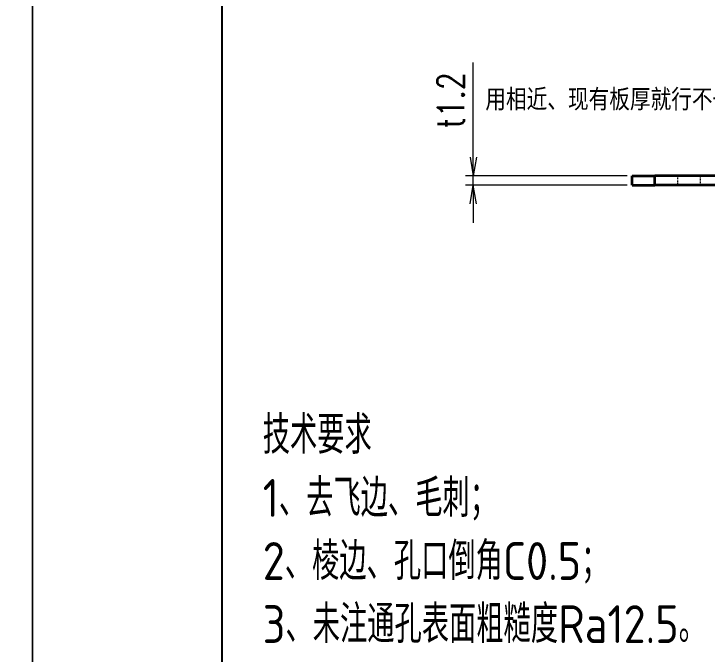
# Model space of a CAD drawing. Header units: millimetres. Extents: x 1333 to 104182, y -50696 to 74978.
# Drawn here: x 4323.8 to 4415.3, y 74457.4 to 74542 of the extents above; entities that cross this region are included whole.
import ezdxf

# ---------------------------------------------------------------- set-up
doc = ezdxf.new("R2010")
doc.units = ezdxf.units.MM
doc.header["$LTSCALE"] = 0.5
doc.linetypes.add('AM_ISO02W050x2', pattern=[3.75, 3, -0.75])
doc.linetypes.add('AM_ISO08W050x2', pattern=[9, 6, -0.75, 1.5, -0.75])
for name, color, linetype, lineweight in [('中心线', 2, 'AM_ISO08W050x2', 18), ('图框', 7, 'Continuous', 18), ('标注线', 3, 'Continuous', 18), ('虚线', 1, 'AM_ISO02W050x2', 18)]:
    doc.layers.add(name, color=color, linetype=linetype, lineweight=lineweight)
doc.layers.add('图\\M+19E79\\M+195B6\\M+18E9A', color=7, linetype='Continuous')
doc.layers.add('打印', color=7, linetype='Continuous', lineweight=15, plot=False)
doc.layers.add('打印-禁用', color=7, linetype='Continuous', lineweight=15, plot=False)
doc.styles.add('DIM', font='romans.shx', dxfattribs={"width": 0.8, "bigfont": 'bigfont.shx'})
doc.styles.add('国标', font='simfang.ttf', dxfattribs={"width": 0.8})
doc.styles.add('机械长仿宋', font='gbenor.shx', dxfattribs={"height": 1, "bigfont": 'gbcbig.shx'})
doc.dimstyles.new('DEH 1-1$0', dxfattribs={"dimtxt": 3.5, "dimasz": 2.5, "dimexe": 1, "dimexo": 0.625, "dimgap": 1.2, "dimtad": 1, "dimzin": 9, "dimdsep": 46, "dimtxsty": 'DIM', "dimblk": 'OPEN', "dimcen": 0, "dimclrd": 8, "dimclre": 8, "dimclrt": 2, "dimazin": 2, "dimtfac": 0.5, "dimtmove": 0, "dimatfit": 3, "dimldrblk": 'OPEN', "dimfxl": 0, "dimtolj": 2, "dimlwd": 18, "dimlwe": 18, "dimarcsym": 0})

# ---------------------------------------------------------------- blocks, each defined once
blk = doc.blocks.new('GZDEH零件A3图框V01版')
at = {"layer": '打印-禁用', "linetype": 'Continuous'}
blk.add_line((3277.49, -1846.461), (3277.49, -1549.461), dxfattribs=at)
blk = doc.blocks.new('DEH A3')
at = {"layer": '图框'}
blk.add_blockref('GZDEH零件A3图框V01版', (-2857.49, 1846.461), dxfattribs=at)
blk = doc.blocks.new('GZDEH零件A4图框V01版')
at = {"layer": '图\\M+19E79\\M+195B6\\M+18E9A', "linetype": 'Continuous'}
blk.add_line((25, 292), (25, 13.5), dxfattribs=at)
at = {"layer": '打印-禁用', "linetype": 'Continuous'}
blk.add_line((0, 297), (0, 0), dxfattribs=at)
blk = doc.blocks.new('DEH A4')
at = {"layer": '图框'}
blk.add_blockref('GZDEH零件A4图框V01版', (0, 0), dxfattribs=at)
blk = doc.blocks.new('_Open')
at = {"color": 0, "linetype": 'ByBlock', "lineweight": -2}
for p, q in [((-1, 0.167), (0, 0)), ((-1, -0.167), (0, 0)), ((0, 0), (-1, 0))]:
    blk.add_line(p, q, dxfattribs=at)
blk = doc.blocks.new('*D44')
at = {"layer": 'Defpoints', "color": 0, "transparency": 16777216}
for p in [(4384.456, 74520.548), (4405.429, 74520.548), (4405.429, 74519.348)]:
    blk.add_point(p, dxfattribs=at)
at = {"layer": '标注线', "color": 8, "lineweight": 18, "transparency": 16777216}
for p, q in [((4384.456, 74523.048), (4384.456, 74535.548)), ((4404.804, 74520.548), (4383.456, 74520.548)), ((4384.456, 74519.348), (4384.456, 74520.548)), ((4404.804, 74519.348), (4383.456, 74519.348)), ((4384.456, 74516.848), (4384.456, 74514.348))]:
    blk.add_line(p, q, dxfattribs=at)
at = {"layer": '标注线', "color": 8, "lineweight": 18, "transparency": 16777216, "xscale": 2.5, "yscale": 2.5, "zscale": 2.5}
for p, rotation in [((4384.456, 74520.548), 270), ((4384.456, 74519.348), 90)]:
    blk.add_blockref('_Open', p, dxfattribs=dict(at, rotation=rotation))
at = {"layer": '标注线', "color": 2, "lineweight": -3, "transparency": 16777216, "insert": (4381.506, 74530.548), "char_height": 3.5, "attachment_point": 5, "rotation": 90, "style": 'DIM'}
blk.add_mtext('\\A2;t1.2', dxfattribs=at)

msp = doc.modelspace()

# ---------------------------------------------------------------- linework, layer by layer
at = {"color": 7, "lineweight": 35, "ltscale": 0.075}
for p, q in [((4405.429, 74520.548), (4408.429, 74520.548)), ((4405.429, 74519.348), (4408.429, 74519.348))]:
    msp.add_line(p, q, dxfattribs=at)
at = {"color": 7, "lineweight": 35, "ltscale": 0.03}
for p, q in [((4405.429, 74519.348), (4405.429, 74520.548)), ((4408.429, 74519.348), (4408.429, 74520.548))]:
    msp.add_line(p, q, dxfattribs=at)
at = {"color": 7, "lineweight": 35}
for p, q in [((4462.429, 74520.548), (4408.429, 74520.548)), ((4462.429, 74519.348), (4408.429, 74519.348))]:
    msp.add_line(p, q, dxfattribs=at)
at = {"layer": '中心线', "ltscale": 0.036015}
msp.add_line((4411.429, 74520.668), (4411.429, 74519.228), dxfattribs=at)
at = {"layer": '打印'}
msp.add_lwpolyline([(3906.258, 74692.184), (4326.258, 74692.184), (4326.258, 74395.184), (3906.258, 74395.184)], close=True, dxfattribs=at)
at = {"layer": '虚线', "ltscale": 0.03}
for p, q in [((4408.429, 74519.348), (4408.429, 74520.548)), ((4408.429, 74520.548), (4408.429, 74519.348)), ((4414.429, 74520.548), (4414.429, 74519.348))]:
    msp.add_line(p, q, dxfattribs=at)

# ---------------------------------------------------------------- block references
at = {"layer": '图框'}
for name, p in [('DEH A3', (3906.258, 74395.184)), ('DEH A4', (4326.258, 74395.184))]:
    msp.add_blockref(name, p, dxfattribs=at)

# ---------------------------------------------------------------- texts
at = {"layer": '图\\M+19E79\\M+195B6\\M+18E9A', "color": 3, "style": '国标', "width": 0.8}
msp.add_text('用相近、现有板厚就行不一定要1.2', height=2.5, dxfattribs=at).set_placement((4386.052, 74529.475))
at = {"layer": '标注线', "color": 2, "insert": (4356.666, 74458.832), "char_height": 5, "width": 114.82461, "attachment_point": 7, "style": '机械长仿宋'}
msp.add_mtext('\\A2;技术要求\\P1、去飞边、毛刺；\\P2、棱边、孔口倒角C0.5；\\P3、未注通孔表面粗糙度Ra12.5。', dxfattribs=at)

# ---------------------------------------------------------------- dimensions: what is measured, and where the dimension line sits
at = {"layer": '标注线', "lineweight": -3}
dim = msp.add_linear_dim(base=(4384.456, 74520.548), p1=(4405.429, 74519.348), p2=(4405.429, 74520.548), angle=90, dimstyle='DEH 1-1$0', override={"dimpost": 't<>', "dimarcsym": 1}, dxfattribs=at)
dim.commit()
dim.dimension.update_dxf_attribs({"geometry": '*D44', "text_midpoint": (4381.506, 74530.548)})

doc.saveas('drawing.dxf')
